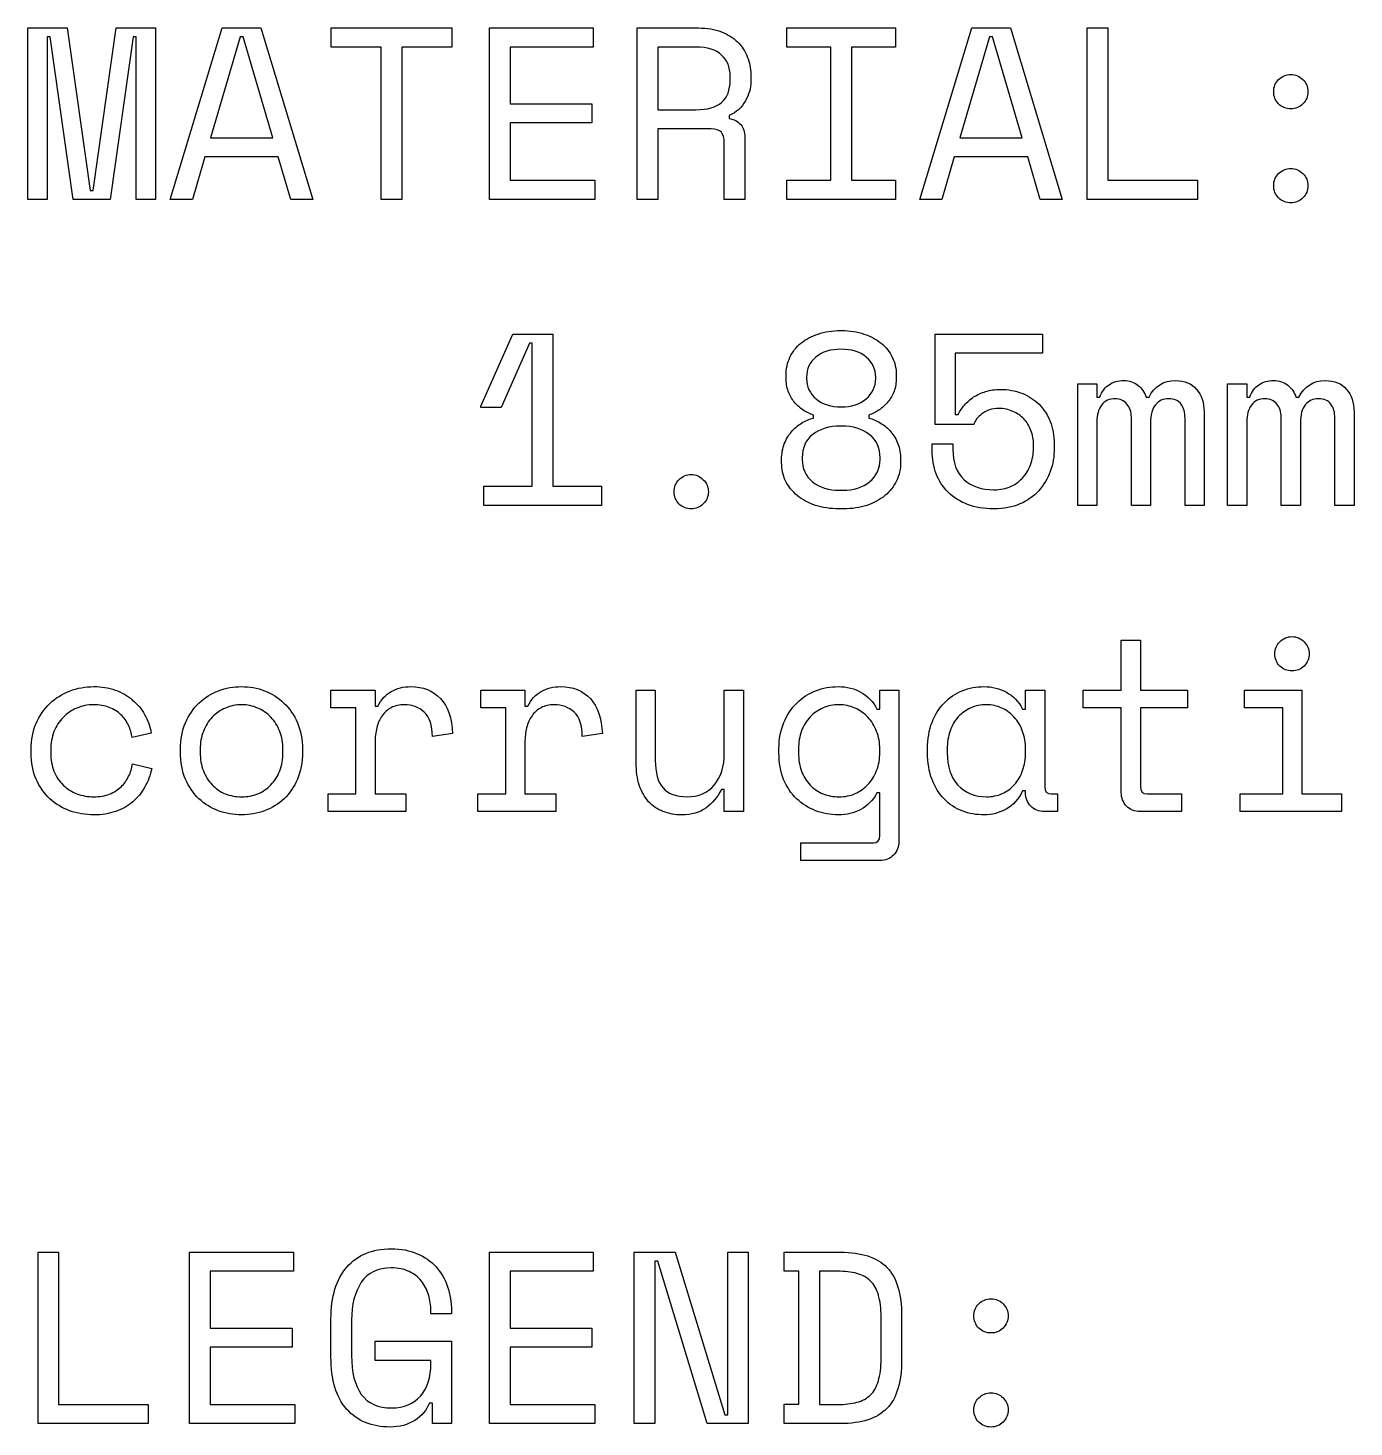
# Model space of a CAD drawing. Extents: x 0 to 841, y 0 to 662.
# Drawn here: x 183.65 to 206.57, y 632.33 to 656.52 of the extents above; entities that cross this region are included whole.
import ezdxf

# ---------------------------------------------------------------- set-up
doc = ezdxf.new("R2010")
doc.units = 0
doc.layers.get('0').update_dxf_attribs({"linetype": 'CONTINUOUS'})

msp = doc.modelspace()

# ---------------------------------------------------------------- linework, layer by layer
at = {"color": 7}
for points in [[(183.647356, 656.519263), (184.32469, 656.519263), (184.722623, 653.70833), (184.773423, 653.70833), (185.171356, 656.519263), (185.848689, 656.519263), (185.848689, 653.55593), (185.518489, 653.55593), (185.518489, 656.366863), (185.467689, 656.366863), (185.069756, 653.55593), (184.426289, 653.55593), (184.028356, 656.366863), (183.977556, 656.366863), (183.977556, 653.55593), (183.647356, 653.55593)], [(187.973819, 654.29253), (186.70382, 654.29253), (186.48792, 653.55593), (186.10692, 653.55593), (187.004386, 656.519263), (187.673253, 656.519263), (188.570719, 653.55593), (188.189719, 653.55593)], [(188.888216, 656.519263), (190.971016, 656.519263), (190.971016, 656.189063), (190.107416, 656.189063), (190.107416, 653.55593), (189.751816, 653.55593), (189.751816, 656.189063), (188.888216, 656.189063)], [(191.622946, 656.519263), (193.417879, 656.519263), (193.417879, 656.189063), (191.978546, 656.189063), (191.978546, 655.20693), (193.392479, 655.20693), (193.392479, 654.87673), (191.978546, 654.87673), (191.978546, 653.88613), (193.443279, 653.88613), (193.443279, 653.55593), (191.622946, 653.55593)], [(196.762209, 656.519263), (198.641808, 656.519263), (198.641808, 656.189063), (197.879809, 656.189063), (197.879809, 653.88613), (198.641808, 653.88613), (198.641808, 653.55593), (196.762209, 653.55593), (196.762209, 653.88613), (197.524209, 653.88613), (197.524209, 656.189063), (196.762209, 656.189063)], [(200.927805, 654.29253), (199.657806, 654.29253), (199.441906, 653.55593), (199.060906, 653.55593), (199.958372, 656.519263), (200.627239, 656.519263), (201.524705, 653.55593), (201.143705, 653.55593)], [(201.956502, 656.519263), (202.312102, 656.519263), (202.312102, 653.88613), (203.861502, 653.88613), (203.861502, 653.55593), (201.956502, 653.55593)], [(187.313419, 656.366863), (186.801186, 654.62273), (187.876453, 654.62273), (187.364219, 656.366863)], [(200.267405, 656.366863), (199.755172, 654.62273), (200.830439, 654.62273), (200.318205, 656.366863)], [(205.178068, 655.418596)], [(205.178068, 653.792997)], [(192.363779, 648.594465), (192.363779, 651.070964), (192.312979, 651.070964), (191.826149, 649.957598), (191.47478, 649.957598), (191.47478, 649.982998), (192.029346, 651.227598), (192.719379, 651.227598), (192.719379, 648.594465), (193.557579, 648.594465), (193.557579, 648.264265), (191.52558, 648.264265), (191.52558, 648.594465)], [(197.702009, 649.966065)], [(194.814879, 648.501332)], [(205.199235, 645.698866)], [(204.598102, 643.2774), (205.334701, 643.2774), (205.334701, 644.767533), (204.674302, 644.767533), (204.674302, 645.072333), (205.664901, 645.072333), (205.664901, 643.2774), (206.350701, 643.2774), (206.350701, 642.9726), (204.598102, 642.9726)], [(187.338819, 643.2266)], [(197.668142, 643.2266)], [(200.212372, 643.2266)], [(183.820923, 635.352602), (184.176523, 635.352602), (184.176523, 632.719469), (185.725922, 632.719469), (185.725922, 632.389269), (183.820923, 632.389269)], [(186.441353, 635.352602), (188.236286, 635.352602), (188.236286, 635.022402), (186.796953, 635.022402), (186.796953, 634.040269), (188.210886, 634.040269), (188.210886, 633.710069), (186.796953, 633.710069), (186.796953, 632.719469), (188.261686, 632.719469), (188.261686, 632.389269), (186.441353, 632.389269)], [(191.622946, 635.352602), (193.417879, 635.352602), (193.417879, 635.022402), (191.978546, 635.022402), (191.978546, 634.040269), (193.392479, 634.040269), (193.392479, 633.710069), (191.978546, 633.710069), (191.978546, 632.719469), (193.443279, 632.719469), (193.443279, 632.389269), (191.622946, 632.389269)], [(195.691179, 632.541669), (195.741979, 632.541669), (195.741979, 635.352602), (196.097578, 635.352602), (196.097578, 632.389269), (195.386379, 632.389269), (194.531246, 635.200202), (194.480446, 635.200202), (194.480446, 632.389269), (194.124846, 632.389269), (194.124846, 635.352602), (194.836045, 635.352602)], [(199.996472, 634.251935)], [(199.996472, 632.626336)]]:
    msp.add_lwpolyline(points, close=True, dxfattribs=at)
for points in [[(195.454112, 654.77513), (194.531246, 654.77513), (194.531246, 653.55593), (194.175646, 653.55593), (194.175646, 656.519263), (195.233979, 656.519263)], [(195.191645, 656.189063), (194.531246, 656.189063), (194.531246, 655.10533)], [(195.784312, 655.61333), (195.784312, 655.68953)], [(196.139912, 655.71493), (196.139912, 655.58793)], [(194.531246, 655.10533), (195.191645, 655.10533)], [(195.767379, 655.00373), (195.767379, 654.95293)], [(196.038312, 654.62273), (196.038312, 653.55593)], [(196.038312, 653.55593), (195.682712, 653.55593), (195.682712, 654.54653)], [(197.689309, 651.286864), (197.714709, 651.286864)], [(199.327606, 649.661265), (199.327606, 651.227598), (201.181805, 651.227598), (201.181805, 650.897398), (199.674739, 650.897398), (199.674739, 649.839065), (199.725539, 649.839065)], [(196.749509, 650.465598), (196.749509, 650.516398)], [(197.105109, 650.482531), (197.105109, 650.457131)], [(198.298909, 650.457131), (198.298909, 650.482531)], [(198.654508, 650.516398), (198.654508, 650.465598)], [(202.121602, 649.712065), (202.121602, 648.264265), (201.791402, 648.264265), (201.791402, 650.363998), (202.121602, 650.363998), (202.121602, 650.135398), (202.172402, 650.135398)], [(204.712402, 649.712065), (204.712402, 648.264265), (204.382202, 648.264265), (204.382202, 650.363998), (204.712402, 650.363998), (204.712402, 650.135398), (204.763202, 650.135398)], [(202.972502, 650.135398), (203.023302, 650.135398)], [(205.563301, 650.135398), (205.614101, 650.135398)], [(197.223642, 649.775565), (197.223642, 649.826365)], [(198.180375, 649.826365), (198.180375, 649.775565)], [(203.048702, 649.686665), (203.048702, 648.264265), (202.718502, 648.264265), (202.718502, 649.788265)], [(203.975802, 648.264265), (203.645602, 648.264265), (203.645602, 649.771331)], [(203.975802, 649.881398), (203.975802, 648.264265)], [(205.639501, 649.686665), (205.639501, 648.264265), (205.309301, 648.264265), (205.309301, 649.788265)], [(206.566601, 648.264265), (206.236401, 648.264265), (206.236401, 649.771331)], [(206.566601, 649.881398), (206.566601, 648.264265)], [(197.714709, 649.635865), (197.689309, 649.635865)], [(199.996472, 649.661265), (199.327606, 649.661265)], [(199.276806, 649.212531), (199.276806, 649.331065), (199.632406, 649.331065), (199.632406, 649.237931)], [(201.029405, 649.288731), (201.029405, 649.314131)], [(201.385005, 649.331065), (201.385005, 649.254865)], [(196.673309, 649.009331), (196.673309, 649.060131)], [(197.028909, 649.085531), (197.028909, 649.060131)], [(198.375109, 649.060131), (198.375109, 649.085531)], [(198.730708, 649.060131), (198.730708, 649.009331)], [(197.676609, 648.526732), (197.727409, 648.526732)], [(197.740109, 648.204998), (197.663909, 648.204998)], [(201.884536, 645.072333), (202.544935, 645.072333), (202.544935, 645.935932), (202.875135, 645.935932), (202.875135, 645.072333), (203.687935, 645.072333), (203.687935, 644.767533), (202.875135, 644.767533), (202.875135, 643.4044)], [(189.645983, 644.166399), (189.645983, 643.2774), (190.179383, 643.2774), (190.179383, 642.9726), (188.833183, 642.9726), (188.833183, 643.2774), (189.315783, 643.2774), (189.315783, 644.767533), (188.883983, 644.767533), (188.883983, 645.072333)], [(188.883983, 645.072333), (189.645983, 645.072333), (189.645983, 644.792933), (189.696783, 644.792933)], [(192.236782, 644.166399), (192.236782, 643.2774), (192.770179, 643.2774), (192.770179, 642.9726), (191.423982, 642.9726), (191.423982, 643.2774), (191.90658, 643.2774), (191.90658, 644.767533), (191.47478, 644.767533), (191.47478, 645.072333)], [(191.47478, 645.072333), (192.236782, 645.072333), (192.236782, 644.792933), (192.287579, 644.792933)], [(194.158712, 643.819266), (194.158712, 645.072333), (194.488912, 645.072333), (194.488912, 643.8616)], [(195.682712, 645.072333), (196.012912, 645.072333), (196.012912, 642.9726), (195.682712, 642.9726), (195.682712, 643.3536), (195.631912, 643.3536)], [(195.682712, 643.980133), (195.682712, 645.072333)], [(198.320075, 644.742133), (198.370875, 644.742133), (198.370875, 645.072333), (198.701075, 645.072333), (198.701075, 642.456133)], [(200.838905, 644.742133), (200.889705, 644.742133), (200.889705, 645.072333), (201.219905, 645.072333), (201.219905, 643.4044)], [(202.544935, 643.3028), (202.544935, 644.767533), (201.884536, 644.767533), (201.884536, 645.072333)], [(185.776722, 644.327266), (185.446523, 644.251066)], [(190.983716, 644.318799), (190.636583, 644.267999)], [(193.574512, 644.318799), (193.227379, 644.267999)], [(183.70239, 643.988599), (183.70239, 644.039399)], [(184.041056, 644.039399), (184.041056, 643.988599)], [(186.28472, 643.997066), (186.28472, 644.047866)], [(186.623386, 644.047866), (186.623386, 643.997066)], [(188.054253, 643.997066), (188.054253, 644.047866)], [(188.392919, 644.047866), (188.392919, 643.997066)], [(196.626742, 643.988599), (196.626742, 644.056333)], [(196.965409, 644.056333), (196.965409, 643.988599)], [(198.370875, 643.997066), (198.370875, 644.047866)], [(199.196372, 643.988599), (199.196372, 644.056333)], [(199.535039, 644.056333), (199.535039, 643.988599)], [(200.889705, 643.997066), (200.889705, 644.047866)], [(185.454989, 643.793866), (185.785189, 643.717666)], [(198.370875, 643.294333), (198.320075, 643.294333)], [(198.370875, 642.557733), (198.370875, 643.294333)], [(200.889705, 643.3282), (200.838905, 643.3282)], [(200.889705, 643.3028), (200.889705, 643.3282)], [(201.334205, 643.2774), (201.440038, 643.2774), (201.440038, 642.9726), (201.215672, 642.9726)], [(202.989435, 643.2774), (203.586335, 643.2774), (203.586335, 642.9726), (202.870902, 642.9726)], [(198.375109, 642.125933), (197.007742, 642.125933), (197.007742, 642.430733), (198.256575, 642.430733)], [(196.715642, 635.352602), (197.689309, 635.352602)], [(197.689309, 632.389269), (196.715642, 632.389269), (196.715642, 632.723703), (196.969642, 632.723703), (196.969642, 635.022402), (196.715642, 635.022402), (196.715642, 635.352602)], [(197.638509, 635.022402), (197.325242, 635.022402), (197.325242, 632.719469), (197.638509, 632.719469)], [(190.966782, 634.336602), (190.966782, 634.285802), (190.611183, 634.285802), (190.611183, 634.336602)], [(198.747642, 634.251935), (198.747642, 633.489936)], [(188.883983, 633.540736), (188.883983, 634.201135)], [(189.239583, 634.175735), (189.239583, 633.566136)], [(198.392042, 633.515336), (198.392042, 634.226535)], [(189.645983, 633.811669), (190.966782, 633.811669), (190.966782, 632.389269), (190.636583, 632.389269), (190.636583, 632.744869), (190.585783, 632.744869)], [(190.611183, 633.430669), (190.611183, 633.481469), (189.645983, 633.481469), (189.645983, 633.811669)]]:
    msp.add_lwpolyline(points, dxfattribs=at)
for points in [[(195.233979, 656.519263), (195.386379, 656.519263), (195.519023, 656.496685), (195.631912, 656.451529)], [(195.631912, 656.451529), (195.744801, 656.409196), (195.837934, 656.351341), (195.911312, 656.277963)], [(195.911312, 656.277963), (195.987512, 656.204585), (196.043956, 656.118507), (196.080645, 656.01973)], [(195.636145, 656.049363), (195.54019, 656.142496), (195.392023, 656.189063), (195.191645, 656.189063)], [(195.784312, 655.68953), (195.784312, 655.839107), (195.734923, 655.959052), (195.636145, 656.049363)], [(196.080645, 656.01973), (196.120156, 655.923774), (196.139912, 655.822174), (196.139912, 655.71493)], [(195.636145, 655.23233), (195.734923, 655.319819), (195.784312, 655.446819), (195.784312, 655.61333)], [(196.139912, 655.58793), (196.139912, 655.477863), (196.108867, 655.367796), (196.046778, 655.25773)], [(205.178068, 655.418596), (205.178068, 655.500441), (205.20629, 655.569585), (205.262735, 655.62603)], [(205.262735, 655.62603), (205.322001, 655.685296), (205.392557, 655.71493), (205.474401, 655.71493)], [(205.474401, 655.71493), (205.556246, 655.71493), (205.62539, 655.685296), (205.681835, 655.62603)], [(205.681835, 655.62603), (205.741101, 655.569585), (205.770735, 655.500441), (205.770735, 655.418596)], [(205.262735, 655.20693), (205.20629, 655.266196), (205.178068, 655.336752), (205.178068, 655.418596)], [(205.770735, 655.418596), (205.770735, 655.336752), (205.741101, 655.266196), (205.681835, 655.20693)], [(195.191645, 655.10533), (195.392023, 655.10533), (195.54019, 655.147663), (195.636145, 655.23233)], [(196.046778, 655.25773), (195.987512, 655.147663), (195.894378, 655.062997), (195.767379, 655.00373)], [(205.474401, 655.122263), (205.392557, 655.122263), (205.322001, 655.150485), (205.262735, 655.20693)], [(205.681835, 655.20693), (205.62539, 655.150485), (205.556246, 655.122263), (205.474401, 655.122263)], [(195.767379, 654.95293), (195.852045, 654.938819), (195.918367, 654.904952), (195.966345, 654.85133)], [(195.966345, 654.85133), (196.014323, 654.797708), (196.038312, 654.721508), (196.038312, 654.62273)], [(195.631912, 654.715863), (195.598045, 654.755374), (195.538779, 654.77513), (195.454112, 654.77513)], [(195.682712, 654.54653), (195.682712, 654.619908), (195.665779, 654.676352), (195.631912, 654.715863)], [(205.262735, 654.00043), (205.322001, 654.059697), (205.392557, 654.08933), (205.474401, 654.08933)], [(205.474401, 654.08933), (205.556246, 654.08933), (205.62539, 654.059697), (205.681835, 654.00043)], [(205.178068, 653.792997), (205.178068, 653.874841), (205.20629, 653.943986), (205.262735, 654.00043)], [(205.681835, 654.00043), (205.741101, 653.943986), (205.770735, 653.874841), (205.770735, 653.792997)], [(205.262735, 653.58133), (205.20629, 653.640597), (205.178068, 653.711152), (205.178068, 653.792997)], [(205.770735, 653.792997), (205.770735, 653.711152), (205.741101, 653.640597), (205.681835, 653.58133)], [(205.474401, 653.496664), (205.392557, 653.496664), (205.322001, 653.524886), (205.262735, 653.58133)], [(205.681835, 653.58133), (205.62539, 653.524886), (205.556246, 653.496664), (205.474401, 653.496664)], [(197.007742, 651.070964), (197.092409, 651.138698), (197.191187, 651.190909), (197.304075, 651.227598)], [(197.304075, 651.227598), (197.419787, 651.267109), (197.548198, 651.286864), (197.689309, 651.286864)], [(197.714709, 651.286864), (197.852998, 651.286864), (197.979997, 651.267109), (198.095709, 651.227598)], [(198.095709, 651.227598), (198.21142, 651.190909), (198.310197, 651.138698), (198.392042, 651.070964)], [(196.817242, 650.825431), (196.862398, 650.921387), (196.925898, 651.003231), (197.007742, 651.070964)], [(197.702009, 650.965131), (197.521387, 650.965131), (197.376042, 650.919975), (197.265975, 650.829664)], [(198.133809, 650.829664), (198.026564, 650.919975), (197.882631, 650.965131), (197.702009, 650.965131)], [(198.392042, 651.070964), (198.476708, 651.003231), (198.54162, 650.921387), (198.586775, 650.825431)], [(196.749509, 650.516398), (196.749509, 650.629287), (196.772087, 650.732298), (196.817242, 650.825431)], [(197.265975, 650.829664), (197.158731, 650.742175), (197.105109, 650.626464), (197.105109, 650.482531)], [(198.298909, 650.482531), (198.298909, 650.626464), (198.243875, 650.742175), (198.133809, 650.829664)], [(198.586775, 650.825431), (198.631931, 650.732298), (198.654508, 650.629287), (198.654508, 650.516398)], [(196.787609, 650.236998), (196.762209, 650.307553), (196.749509, 650.383753), (196.749509, 650.465598)], [(197.105109, 650.457131), (197.105109, 650.31602), (197.160142, 650.198898), (197.270209, 650.105765)], [(198.133809, 650.105765), (198.243875, 650.198898), (198.298909, 650.31602), (198.298909, 650.457131)], [(198.654508, 650.465598), (198.654508, 650.383753), (198.641808, 650.307553), (198.616408, 650.236998)], [(196.889209, 650.054965), (196.846876, 650.108587), (196.813009, 650.169265), (196.787609, 650.236998)], [(198.616408, 650.236998), (198.591008, 650.169265), (198.555731, 650.108587), (198.510575, 650.054965)], [(199.992239, 650.139631), (200.054328, 650.179142), (200.123472, 650.210187), (200.199672, 650.232764)], [(200.199672, 650.232764), (200.275872, 650.258164), (200.360539, 650.270864), (200.453672, 650.270864)], [(200.453672, 650.270864), (200.589139, 650.270864), (200.713316, 650.248287), (200.826205, 650.203131)], [(202.172402, 650.135398), (202.209091, 650.234176), (202.262713, 650.306142), (202.333269, 650.351298)], [(202.333269, 650.351298), (202.403824, 650.399276), (202.48708, 650.423264), (202.583035, 650.423264)], [(202.583035, 650.423264), (202.684635, 650.423264), (202.767891, 650.396453), (202.832802, 650.342831)], [(202.832802, 650.342831), (202.900535, 650.289209), (202.947102, 650.220064), (202.972502, 650.135398)], [(203.023302, 650.135398), (203.119257, 650.327309), (203.271657, 650.423264), (203.480502, 650.423264)], [(203.480502, 650.423264), (203.638546, 650.423264), (203.759902, 650.372464), (203.844568, 650.270864)], [(203.844568, 650.270864), (203.932057, 650.172087), (203.975802, 650.042265), (203.975802, 649.881398)], [(204.763202, 650.135398), (204.79989, 650.234176), (204.853513, 650.306142), (204.924068, 650.351298)], [(204.924068, 650.351298), (204.994624, 650.399276), (205.077879, 650.423264), (205.173835, 650.423264)], [(205.173835, 650.423264), (205.275435, 650.423264), (205.35869, 650.396453), (205.423601, 650.342831)], [(205.423601, 650.342831), (205.491335, 650.289209), (205.537901, 650.220064), (205.563301, 650.135398)], [(205.614101, 650.135398), (205.710057, 650.327309), (205.862457, 650.423264), (206.071301, 650.423264)], [(206.071301, 650.423264), (206.229346, 650.423264), (206.350701, 650.372464), (206.435368, 650.270864)], [(206.435368, 650.270864), (206.522857, 650.172087), (206.566601, 650.042265), (206.566601, 649.881398)], [(197.041609, 649.915265), (196.985164, 649.954776), (196.934364, 650.001342), (196.889209, 650.054965)], [(197.270209, 650.105765), (197.380275, 650.012631), (197.524209, 649.966065), (197.702009, 649.966065)], [(197.702009, 649.966065), (197.879809, 649.966065), (198.023742, 650.012631), (198.133809, 650.105765)], [(198.510575, 650.054965), (198.468242, 650.001342), (198.417442, 649.954776), (198.358175, 649.915265)], [(199.725539, 649.839065), (199.753761, 649.895509), (199.79045, 649.949131), (199.835605, 649.999931)], [(199.835605, 649.999931), (199.880761, 650.053553), (199.932972, 650.10012), (199.992239, 650.139631)], [(200.826205, 650.203131), (200.941916, 650.157976), (201.040694, 650.094476), (201.122538, 650.012631)], [(201.122538, 650.012631), (201.204383, 649.930787), (201.267883, 649.832009), (201.313038, 649.716298)], [(202.202036, 649.999931), (202.148413, 649.926553), (202.121602, 649.830598), (202.121602, 649.712065)], [(202.439102, 650.109998), (202.337502, 650.109998), (202.25848, 650.073309), (202.202036, 649.999931)], [(202.642302, 650.016865), (202.591502, 650.078953), (202.523769, 650.109998), (202.439102, 650.109998)], [(202.718502, 649.788265), (202.718502, 649.881398), (202.693102, 649.957598), (202.642302, 650.016865)], [(203.133369, 650.004165), (203.076924, 649.936431), (203.048702, 649.830598), (203.048702, 649.686665)], [(203.361969, 650.109998), (203.268835, 650.109998), (203.192635, 650.07472), (203.133369, 650.004165)], [(203.577868, 650.012631), (203.532713, 650.077542), (203.460746, 650.109998), (203.361969, 650.109998)], [(203.645602, 649.771331), (203.645602, 649.870109), (203.623024, 649.950542), (203.577868, 650.012631)], [(204.792835, 649.999931), (204.739213, 649.926553), (204.712402, 649.830598), (204.712402, 649.712065)], [(205.029901, 650.109998), (204.928301, 650.109998), (204.849279, 650.073309), (204.792835, 649.999931)], [(205.233101, 650.016865), (205.182301, 650.078953), (205.114568, 650.109998), (205.029901, 650.109998)], [(205.309301, 649.788265), (205.309301, 649.881398), (205.283901, 649.957598), (205.233101, 650.016865)], [(205.724168, 650.004165), (205.667723, 649.936431), (205.639501, 649.830598), (205.639501, 649.686665)], [(205.952768, 650.109998), (205.859635, 650.109998), (205.783435, 650.07472), (205.724168, 650.004165)], [(206.168668, 650.012631), (206.123512, 650.077542), (206.051546, 650.109998), (205.952768, 650.109998)], [(206.236401, 649.771331), (206.236401, 649.870109), (206.213823, 649.950542), (206.168668, 650.012631)], [(197.016209, 649.686665), (197.083942, 649.726176), (197.153087, 649.755809), (197.223642, 649.775565)], [(197.223642, 649.826365), (197.158731, 649.84612), (197.098053, 649.875753), (197.041609, 649.915265)], [(198.358175, 649.915265), (198.301731, 649.875753), (198.242464, 649.84612), (198.180375, 649.826365)], [(198.180375, 649.775565), (198.250931, 649.755809), (198.318664, 649.726176), (198.383575, 649.686665)], [(200.043039, 649.758631), (200.020461, 649.724765), (200.004939, 649.692309), (199.996472, 649.661265)], [(200.136172, 649.847531), (200.099483, 649.822131), (200.068439, 649.792498), (200.043039, 649.758631)], [(200.263172, 649.915265), (200.215194, 649.898331), (200.172861, 649.875753), (200.136172, 649.847531)], [(200.428272, 649.940665), (200.369005, 649.940665), (200.313972, 649.932198), (200.263172, 649.915265)], [(200.669572, 649.889865), (200.596194, 649.923731), (200.515761, 649.940665), (200.428272, 649.940665)], [(200.860072, 649.758631), (200.809272, 649.815076), (200.745772, 649.85882), (200.669572, 649.889865)], [(200.982838, 649.559665), (200.954616, 649.635865), (200.913694, 649.702187), (200.860072, 649.758631)], [(196.719876, 649.331065), (196.75092, 649.410087), (196.791842, 649.479231), (196.842642, 649.538498)], [(196.842642, 649.538498), (196.893442, 649.597765), (196.951298, 649.647154), (197.016209, 649.686665)], [(197.210942, 649.491931), (197.089587, 649.395976), (197.028909, 649.260509), (197.028909, 649.085531)], [(197.689309, 649.635865), (197.494575, 649.635865), (197.33512, 649.587887), (197.210942, 649.491931)], [(198.188842, 649.491931), (198.067486, 649.587887), (197.909442, 649.635865), (197.714709, 649.635865)], [(198.375109, 649.085531), (198.375109, 649.260509), (198.31302, 649.395976), (198.188842, 649.491931)], [(198.383575, 649.686665), (198.451308, 649.647154), (198.510575, 649.597765), (198.561375, 649.538498)], [(198.561375, 649.538498), (198.612175, 649.479231), (198.653097, 649.410087), (198.684142, 649.331065)], [(201.029405, 649.314131), (201.029405, 649.40162), (201.013883, 649.483465), (200.982838, 649.559665)], [(201.313038, 649.716298), (201.361016, 649.600587), (201.385005, 649.472176), (201.385005, 649.331065)], [(196.673309, 649.060131), (196.673309, 649.161731), (196.688831, 649.252043), (196.719876, 649.331065)], [(198.684142, 649.331065), (198.715186, 649.252043), (198.730708, 649.161731), (198.730708, 649.060131)], [(200.987072, 649.000865), (201.015294, 649.093998), (201.029405, 649.189954), (201.029405, 649.288731)], [(201.385005, 649.254865), (201.385005, 649.113754), (201.362427, 648.979698), (201.317272, 648.852698)], [(196.741042, 648.687598), (196.695887, 648.786376), (196.673309, 648.89362), (196.673309, 649.009331)], [(197.028909, 649.060131), (197.028909, 648.902087), (197.088176, 648.773676), (197.206709, 648.674898)], [(198.193075, 648.674898), (198.314431, 648.773676), (198.375109, 648.902087), (198.375109, 649.060131)], [(198.730708, 649.009331), (198.730708, 648.89362), (198.70672, 648.786376), (198.658742, 648.687598)], [(199.344539, 648.810365), (199.299383, 648.934543), (199.276806, 649.068598), (199.276806, 649.212531)], [(199.632406, 649.237931), (199.632406, 649.003687), (199.697317, 648.827298), (199.827139, 648.708765)], [(200.855839, 648.759565), (200.915105, 648.83012), (200.95885, 648.910554), (200.987072, 649.000865)], [(194.899545, 648.708765), (194.958812, 648.768032), (195.029368, 648.797665), (195.111212, 648.797665)], [(195.111212, 648.797665), (195.193056, 648.797665), (195.262201, 648.768032), (195.318645, 648.708765)], [(199.551972, 648.492865), (199.461661, 648.583176), (199.392517, 648.689009), (199.344539, 648.810365)], [(200.639939, 648.594465), (200.727427, 648.636798), (200.799394, 648.691832), (200.855839, 648.759565)], [(201.317272, 648.852698), (201.272116, 648.72852), (201.205794, 648.617043), (201.118305, 648.518265)], [(194.814879, 648.501332), (194.814879, 648.583176), (194.843101, 648.65232), (194.899545, 648.708765)], [(195.318645, 648.708765), (195.377912, 648.65232), (195.407545, 648.583176), (195.407545, 648.501332)], [(196.944242, 648.433598), (196.856753, 648.506976), (196.78902, 648.591643), (196.741042, 648.687598)], [(197.206709, 648.674898), (197.328064, 648.57612), (197.484698, 648.526732), (197.676609, 648.526732)], [(197.727409, 648.526732), (197.91932, 648.526732), (198.074542, 648.57612), (198.193075, 648.674898)], [(198.658742, 648.687598), (198.613586, 648.591643), (198.547264, 648.506976), (198.459775, 648.433598)], [(199.827139, 648.708765), (199.959783, 648.593054), (200.131939, 648.535198), (200.343605, 648.535198)], [(200.343605, 648.535198), (200.456494, 648.535198), (200.555272, 648.554954), (200.639939, 648.594465)], [(201.118305, 648.518265), (201.030816, 648.422309), (200.922161, 648.346109), (200.792339, 648.289665)], [(194.899545, 648.289665), (194.843101, 648.348932), (194.814879, 648.419487), (194.814879, 648.501332)], [(195.111212, 648.204998), (195.029368, 648.204998), (194.958812, 648.233221), (194.899545, 648.289665)], [(195.318645, 648.289665), (195.262201, 648.233221), (195.193056, 648.204998), (195.111212, 648.204998)], [(195.407545, 648.501332), (195.407545, 648.419487), (195.377912, 648.348932), (195.318645, 648.289665)], [(197.257509, 648.264265), (197.136153, 648.306598), (197.031731, 648.363043), (196.944242, 648.433598)], [(198.459775, 648.433598), (198.372286, 648.363043), (198.267864, 648.306598), (198.146509, 648.264265)], [(199.886405, 648.281198), (199.753761, 648.331998), (199.642283, 648.402554), (199.551972, 648.492865)], [(200.343605, 648.204998), (200.17145, 648.204998), (200.01905, 648.230398), (199.886405, 648.281198)], [(200.792339, 648.289665), (200.662516, 648.233221), (200.512939, 648.204998), (200.343605, 648.204998)], [(197.663909, 648.204998), (197.514331, 648.204998), (197.378864, 648.224754), (197.257509, 648.264265)], [(198.146509, 648.264265), (198.025153, 648.224754), (197.889686, 648.204998), (197.740109, 648.204998)], [(205.199235, 645.698866), (205.199235, 645.78071), (205.227457, 645.849855), (205.283901, 645.906299)], [(205.283901, 645.906299), (205.343168, 645.965566), (205.413724, 645.995199), (205.495568, 645.995199)], [(205.495568, 645.995199), (205.577412, 645.995199), (205.646557, 645.965566), (205.703001, 645.906299)], [(205.703001, 645.906299), (205.762268, 645.849855), (205.791901, 645.78071), (205.791901, 645.698866)], [(205.283901, 645.487199), (205.227457, 645.546466), (205.199235, 645.617021), (205.199235, 645.698866)], [(205.791901, 645.698866), (205.791901, 645.617021), (205.762268, 645.546466), (205.703001, 645.487199)], [(205.495568, 645.402532), (205.413724, 645.402532), (205.343168, 645.430755), (205.283901, 645.487199)], [(205.703001, 645.487199), (205.646557, 645.430755), (205.577412, 645.402532), (205.495568, 645.402532)], [(184.367023, 645.055399), (184.499667, 645.106199), (184.639367, 645.131599), (184.786123, 645.131599)], [(184.786123, 645.131599), (184.918767, 645.131599), (185.041534, 645.111844), (185.154423, 645.072333)], [(186.940886, 645.059633), (187.067886, 645.10761), (187.200531, 645.131599), (187.338819, 645.131599)], [(187.338819, 645.131599), (187.477108, 645.131599), (187.609753, 645.10761), (187.736753, 645.059633)], [(189.925383, 645.046933), (190.02416, 645.103377), (190.137049, 645.131599), (190.264049, 645.131599)], [(190.264049, 645.131599), (190.475716, 645.131599), (190.64646, 645.062455), (190.776282, 644.924166)], [(192.516179, 645.046933), (192.614959, 645.103377), (192.727848, 645.131599), (192.854846, 645.131599)], [(192.854846, 645.131599), (193.066513, 645.131599), (193.237257, 645.062455), (193.367079, 644.924166)], [(197.261742, 645.059633), (197.38592, 645.10761), (197.515742, 645.131599), (197.651209, 645.131599)], [(197.651209, 645.131599), (197.803609, 645.131599), (197.936253, 645.097733), (198.049142, 645.029999)], [(199.793272, 645.059633), (199.911805, 645.10761), (200.037394, 645.131599), (200.170039, 645.131599)], [(200.170039, 645.131599), (200.313972, 645.131599), (200.443794, 645.099144), (200.559505, 645.034233)], [(184.024123, 644.839499), (184.122901, 644.932633), (184.237201, 645.004599), (184.367023, 645.055399)], [(185.154423, 645.072333), (185.267311, 645.032821), (185.366089, 644.976377), (185.450756, 644.902999)], [(185.450756, 644.902999), (185.538245, 644.832444), (185.6088, 644.747777), (185.662422, 644.648999)], [(186.60222, 644.847966), (186.700997, 644.941099), (186.813886, 645.011655), (186.940886, 645.059633)], [(187.736753, 645.059633), (187.863753, 645.011655), (187.97523, 644.941099), (188.071186, 644.847966)], [(189.696783, 644.792933), (189.750405, 644.908644), (189.826605, 644.99331), (189.925383, 645.046933)], [(190.776282, 644.924166), (190.906105, 644.785877), (190.975249, 644.584088), (190.983716, 644.318799)], [(192.287579, 644.792933), (192.341203, 644.908644), (192.417403, 644.99331), (192.516179, 645.046933)], [(193.367079, 644.924166), (193.496901, 644.785877), (193.566046, 644.584088), (193.574512, 644.318799)], [(196.935776, 644.847966), (197.028909, 644.941099), (197.137564, 645.011655), (197.261742, 645.059633)], [(198.049142, 645.029999), (198.164853, 644.965088), (198.255164, 644.869133), (198.320075, 644.742133)], [(199.480006, 644.847966), (199.570317, 644.941099), (199.674739, 645.011655), (199.793272, 645.059633)], [(200.559505, 645.034233), (200.678039, 644.972144), (200.771172, 644.874777), (200.838905, 644.742133)], [(183.787056, 644.496599), (183.846323, 644.632066), (183.925345, 644.746366), (184.024123, 644.839499)], [(184.489789, 644.759066), (184.402301, 644.722377), (184.32469, 644.668755), (184.256956, 644.598199)], [(184.777656, 644.818333), (184.676056, 644.818333), (184.580101, 644.798577), (184.489789, 644.759066)], [(185.052823, 644.771766), (184.9738, 644.80281), (184.882078, 644.818333), (184.777656, 644.818333)], [(185.251789, 644.644766), (185.198167, 644.698388), (185.131845, 644.740722), (185.052823, 644.771766)], [(185.383023, 644.462733), (185.351978, 644.533288), (185.308234, 644.593966), (185.251789, 644.644766)], [(185.662422, 644.648999), (185.718867, 644.550222), (185.756967, 644.442977), (185.776722, 644.327266)], [(186.369386, 644.505066), (186.428653, 644.640533), (186.506264, 644.754833), (186.60222, 644.847966)], [(187.059419, 644.759066), (186.971931, 644.722377), (186.895731, 644.670166), (186.83082, 644.602433)], [(187.338819, 644.818333), (187.240042, 644.818333), (187.146908, 644.798577), (187.059419, 644.759066)], [(187.618219, 644.759066), (187.53073, 644.798577), (187.437597, 644.818333), (187.338819, 644.818333)], [(187.846819, 644.602433), (187.781908, 644.670166), (187.705708, 644.722377), (187.618219, 644.759066)], [(188.071186, 644.847966), (188.169964, 644.754833), (188.247575, 644.640533), (188.304019, 644.505066)], [(189.925383, 644.767533), (189.863294, 644.733666), (189.811083, 644.687099), (189.768749, 644.627833)], [(190.153983, 644.818333), (190.066494, 644.818333), (189.990294, 644.801399), (189.925383, 644.767533)], [(190.496883, 644.687099), (190.403749, 644.774588), (190.289449, 644.818333), (190.153983, 644.818333)], [(190.636583, 644.267999), (190.636583, 644.462733), (190.590016, 644.602433), (190.496883, 644.687099)], [(192.516179, 644.767533), (192.454091, 644.733666), (192.401879, 644.687099), (192.359546, 644.627833)], [(192.744779, 644.818333), (192.657292, 644.818333), (192.581092, 644.801399), (192.516179, 644.767533)], [(193.087679, 644.687099), (192.994548, 644.774588), (192.880248, 644.818333), (192.744779, 644.818333)], [(193.227379, 644.267999), (193.227379, 644.462733), (193.180813, 644.602433), (193.087679, 644.687099)], [(196.711409, 644.509299), (196.767853, 644.644766), (196.842642, 644.757655), (196.935776, 644.847966)], [(197.388742, 644.763299), (197.304075, 644.72661), (197.229287, 644.674399), (197.164375, 644.606666)], [(197.668142, 644.818333), (197.569364, 644.818333), (197.476231, 644.799988), (197.388742, 644.763299)], [(197.939075, 644.759066), (197.854409, 644.798577), (197.764098, 644.818333), (197.668142, 644.818333)], [(198.163442, 644.602433), (198.101353, 644.670166), (198.026564, 644.722377), (197.939075, 644.759066)], [(199.272572, 644.513533), (199.323372, 644.646177), (199.392517, 644.757655), (199.480006, 644.847966)], [(199.941439, 644.763299), (199.859594, 644.72661), (199.787628, 644.674399), (199.725539, 644.606666)], [(200.212372, 644.818333), (200.113594, 644.818333), (200.023283, 644.799988), (199.941439, 644.763299)], [(200.479072, 644.759066), (200.397228, 644.798577), (200.308328, 644.818333), (200.212372, 644.818333)], [(200.694972, 644.602433), (200.635705, 644.670166), (200.563739, 644.722377), (200.479072, 644.759066)], [(183.70239, 644.039399), (183.70239, 644.208733), (183.730612, 644.361133), (183.787056, 644.496599)], [(184.256956, 644.598199), (184.189223, 644.530466), (184.135601, 644.448622), (184.09609, 644.352666)], [(185.446523, 644.251066), (185.438056, 644.324444), (185.416889, 644.394999), (185.383023, 644.462733)], [(186.28472, 644.047866), (186.28472, 644.220022), (186.312942, 644.372422), (186.369386, 644.505066)], [(186.83082, 644.602433), (186.765908, 644.534699), (186.715108, 644.452855), (186.67842, 644.356899)], [(187.999219, 644.356899), (187.96253, 644.452855), (187.91173, 644.534699), (187.846819, 644.602433)], [(188.304019, 644.505066), (188.363286, 644.372422), (188.392919, 644.220022), (188.392919, 644.047866)], [(189.675616, 644.420399), (189.655861, 644.341377), (189.645983, 644.256711), (189.645983, 644.166399)], [(189.768749, 644.627833), (189.726416, 644.568566), (189.695372, 644.499422), (189.675616, 644.420399)], [(192.266413, 644.420399), (192.246659, 644.341377), (192.236782, 644.256711), (192.236782, 644.166399)], [(192.359546, 644.627833), (192.317213, 644.568566), (192.286168, 644.499422), (192.266413, 644.420399)], [(196.626742, 644.056333), (196.626742, 644.225666), (196.654965, 644.376655), (196.711409, 644.509299)], [(197.164375, 644.606666), (197.102287, 644.538933), (197.052898, 644.458499), (197.016209, 644.365366)], [(198.315842, 644.356899), (198.279153, 644.452855), (198.228353, 644.534699), (198.163442, 644.602433)], [(199.196372, 644.056333), (199.196372, 644.228488), (199.221772, 644.380888), (199.272572, 644.513533)], [(199.725539, 644.606666), (199.666272, 644.541755), (199.619706, 644.461322), (199.585839, 644.365366)], [(200.838905, 644.356899), (200.805039, 644.452855), (200.757061, 644.534699), (200.694972, 644.602433)], [(184.09609, 644.352666), (184.059401, 644.256711), (184.041056, 644.152288), (184.041056, 644.039399)], [(186.67842, 644.356899), (186.641731, 644.263766), (186.623386, 644.160755), (186.623386, 644.047866)], [(188.054253, 644.047866), (188.054253, 644.160755), (188.035908, 644.263766), (187.999219, 644.356899)], [(197.016209, 644.365366), (196.982342, 644.272233), (196.965409, 644.169222), (196.965409, 644.056333)], [(198.370875, 644.047866), (198.370875, 644.160755), (198.352531, 644.263766), (198.315842, 644.356899)], [(199.585839, 644.365366), (199.551972, 644.272233), (199.535039, 644.169222), (199.535039, 644.056333)], [(200.889705, 644.047866), (200.889705, 644.160755), (200.872772, 644.263766), (200.838905, 644.356899)], [(183.787056, 643.5314), (183.730612, 643.664044), (183.70239, 643.816444), (183.70239, 643.988599)], [(184.041056, 643.988599), (184.041056, 643.870066), (184.059401, 643.762822), (184.09609, 643.666866)], [(186.369386, 643.5314), (186.312942, 643.666866), (186.28472, 643.822088), (186.28472, 643.997066)], [(186.623386, 643.997066), (186.623386, 643.878533), (186.641731, 643.771288), (186.67842, 643.675333)], [(187.999219, 643.675333), (188.035908, 643.771288), (188.054253, 643.878533), (188.054253, 643.997066)], [(188.392919, 643.997066), (188.392919, 643.822088), (188.363286, 643.666866), (188.304019, 643.5314)], [(195.509145, 643.4298), (195.624856, 643.568088), (195.682712, 643.751533), (195.682712, 643.980133)], [(196.707176, 643.527166), (196.653553, 643.662633), (196.626742, 643.816444), (196.626742, 643.988599)], [(196.965409, 643.988599), (196.965409, 643.870066), (196.982342, 643.764233), (197.016209, 643.6711)], [(198.315842, 643.679566), (198.352531, 643.775522), (198.370875, 643.881355), (198.370875, 643.997066)], [(199.272572, 643.527166), (199.221772, 643.659811), (199.196372, 643.813622), (199.196372, 643.988599)], [(199.535039, 643.988599), (199.535039, 643.748711), (199.597128, 643.561033), (199.721305, 643.425566)], [(200.838905, 643.679566), (200.872772, 643.775522), (200.889705, 643.881355), (200.889705, 643.997066)], [(185.387256, 643.5822), (185.421123, 643.649933), (185.4437, 643.720488), (185.454989, 643.793866)], [(185.785189, 643.717666), (185.762611, 643.601955), (185.7231, 643.494711), (185.666656, 643.395933)], [(194.213746, 643.425566), (194.177057, 643.538455), (194.158712, 643.669688), (194.158712, 643.819266)], [(194.488912, 643.8616), (194.488912, 643.641466), (194.534068, 643.4806), (194.624379, 643.379)], [(198.163442, 643.438266), (198.228353, 643.506), (198.279153, 643.586433), (198.315842, 643.679566)], [(200.699205, 643.438266), (200.758472, 643.506), (200.805039, 643.586433), (200.838905, 643.679566)], [(184.024123, 643.192733), (183.925345, 643.285866), (183.846323, 643.398755), (183.787056, 643.5314)], [(184.09609, 643.666866), (184.135601, 643.573733), (184.189223, 643.494711), (184.256956, 643.4298)], [(185.256023, 643.400166), (185.312467, 643.453789), (185.356211, 643.514466), (185.387256, 643.5822)], [(186.60222, 643.192733), (186.506264, 643.285866), (186.428653, 643.398755), (186.369386, 643.5314)], [(186.67842, 643.675333), (186.715108, 643.5822), (186.765908, 643.501766), (186.83082, 643.434033)], [(187.846819, 643.434033), (187.91173, 643.501766), (187.96253, 643.5822), (187.999219, 643.675333)], [(188.304019, 643.5314), (188.247575, 643.398755), (188.171375, 643.285866), (188.075419, 643.192733)], [(196.931542, 643.192733), (196.838409, 643.283044), (196.76362, 643.394522), (196.707176, 643.527166)], [(197.016209, 643.6711), (197.052898, 643.577966), (197.102287, 643.497533), (197.164375, 643.4298)], [(197.943309, 643.281633), (198.027975, 643.318322), (198.101353, 643.370533), (198.163442, 643.438266)], [(199.480006, 643.1885), (199.392517, 643.281633), (199.323372, 643.394522), (199.272572, 643.527166)], [(200.483305, 643.281633), (200.567972, 643.318322), (200.639939, 643.370533), (200.699205, 643.438266)], [(184.367023, 642.9853), (184.237201, 643.033278), (184.122901, 643.102422), (184.024123, 643.192733)], [(184.256956, 643.4298), (184.32469, 643.364889), (184.403712, 643.314089), (184.494023, 643.2774)], [(184.494023, 643.2774), (184.584334, 643.243533), (184.681701, 643.2266), (184.786123, 643.2266)], [(184.786123, 643.2266), (184.890545, 643.2266), (184.980856, 643.242122), (185.057056, 643.273166)], [(185.057056, 643.273166), (185.136078, 643.307033), (185.2024, 643.349366), (185.256023, 643.400166)], [(185.666656, 643.395933), (185.613034, 643.297155), (185.543889, 643.211077), (185.459223, 643.1377)], [(186.936653, 642.9853), (186.809653, 643.033278), (186.698175, 643.102422), (186.60222, 643.192733)], [(186.83082, 643.434033), (186.895731, 643.3663), (186.970519, 643.314089), (187.055186, 643.2774)], [(187.055186, 643.2774), (187.142675, 643.243533), (187.237219, 643.2266), (187.338819, 643.2266)], [(187.338819, 643.2266), (187.440419, 643.2266), (187.533553, 643.243533), (187.618219, 643.2774)], [(187.618219, 643.2774), (187.705708, 643.314089), (187.781908, 643.3663), (187.846819, 643.434033)], [(188.075419, 643.192733), (187.979464, 643.102422), (187.866575, 643.033278), (187.736753, 642.9853)], [(194.374612, 643.141933), (194.306879, 643.218133), (194.253257, 643.312677), (194.213746, 643.425566)], [(194.624379, 643.379), (194.71469, 643.2774), (194.852979, 643.2266), (195.039245, 643.2266)], [(195.039245, 643.2266), (195.239623, 643.2266), (195.396256, 643.294333), (195.509145, 643.4298)], [(195.631912, 643.3536), (195.564179, 643.218133), (195.475279, 643.110889), (195.365212, 643.031866)], [(197.261742, 642.9853), (197.137564, 643.033278), (197.027498, 643.102422), (196.931542, 643.192733)], [(197.164375, 643.4298), (197.229287, 643.364889), (197.304075, 643.314089), (197.388742, 643.2774)], [(197.388742, 643.2774), (197.473409, 643.243533), (197.566542, 643.2266), (197.668142, 643.2266)], [(197.668142, 643.2266), (197.76692, 643.2266), (197.858642, 643.244944), (197.943309, 643.281633)], [(198.320075, 643.294333), (198.252342, 643.167333), (198.159209, 643.071378), (198.040675, 643.006466)], [(199.721305, 643.425566), (199.848305, 643.292922), (200.011994, 643.2266), (200.212372, 643.2266)], [(200.212372, 643.2266), (200.31115, 643.2266), (200.401461, 643.244944), (200.483305, 643.281633)], [(200.838905, 643.3282), (200.771172, 643.187089), (200.676627, 643.082666), (200.555272, 643.014933)], [(200.978605, 643.065733), (200.919339, 643.127822), (200.889705, 643.206844), (200.889705, 643.3028)], [(201.219905, 643.4044), (201.219905, 643.319733), (201.258005, 643.2774), (201.334205, 643.2774)], [(202.633835, 643.065733), (202.574569, 643.127822), (202.544935, 643.206844), (202.544935, 643.3028)], [(202.875135, 643.4044), (202.875135, 643.319733), (202.913235, 643.2774), (202.989435, 643.2774)], [(184.786123, 642.913333), (184.639367, 642.913333), (184.499667, 642.937322), (184.367023, 642.9853)], [(185.162889, 642.9726), (185.05, 642.933089), (184.924412, 642.913333), (184.786123, 642.913333)], [(185.459223, 643.1377), (185.374556, 643.067144), (185.275778, 643.012111), (185.162889, 642.9726)], [(187.338819, 642.913333), (187.197708, 642.913333), (187.063653, 642.937322), (186.936653, 642.9853)], [(187.736753, 642.9853), (187.609753, 642.937322), (187.477108, 642.913333), (187.338819, 642.913333)], [(194.624379, 642.9726), (194.528423, 643.009289), (194.445168, 643.065733), (194.374612, 643.141933)], [(194.946112, 642.913333), (194.830401, 642.913333), (194.723157, 642.933089), (194.624379, 642.9726)], [(195.365212, 643.031866), (195.255145, 642.952844), (195.115445, 642.913333), (194.946112, 642.913333)], [(197.659675, 642.913333), (197.518564, 642.913333), (197.38592, 642.937322), (197.261742, 642.9853)], [(198.040675, 643.006466), (197.924964, 642.944378), (197.797964, 642.913333), (197.659675, 642.913333)], [(199.793272, 642.981066), (199.674739, 643.029044), (199.570317, 643.098189), (199.480006, 643.1885)], [(200.178505, 642.913333), (200.040217, 642.913333), (199.911805, 642.935911), (199.793272, 642.981066)], [(200.555272, 643.014933), (200.436739, 642.9472), (200.31115, 642.913333), (200.178505, 642.913333)], [(201.215672, 642.9726), (201.119716, 642.9726), (201.040694, 643.003644), (200.978605, 643.065733)], [(202.870902, 642.9726), (202.774946, 642.9726), (202.695924, 643.003644), (202.633835, 643.065733)], [(198.256575, 642.430733), (198.332775, 642.430733), (198.370875, 642.473067), (198.370875, 642.557733)], [(198.701075, 642.456133), (198.701075, 642.360178), (198.670031, 642.281156), (198.607942, 642.219067)], [(198.607942, 642.219067), (198.548675, 642.156978), (198.471064, 642.125933), (198.375109, 642.125933)], [(189.15915, 635.094369), (189.342594, 635.306035), (189.598005, 635.411868), (189.925383, 635.411868)], [(189.925383, 635.411868), (190.094716, 635.411868), (190.244294, 635.383646), (190.374116, 635.327202)], [(190.374116, 635.327202), (190.503938, 635.27358), (190.612594, 635.19738), (190.700083, 635.098602)], [(197.689309, 635.352602), (198.056197, 635.352602), (198.324309, 635.265113), (198.493642, 635.090135)], [(188.883983, 634.201135), (188.883983, 634.584958), (188.975705, 634.882702), (189.15915, 635.094369)], [(189.925383, 635.081669), (189.696783, 635.081669), (189.524627, 634.998413), (189.408916, 634.831902)], [(190.234416, 635.018169), (190.149749, 635.060502), (190.046738, 635.081669), (189.925383, 635.081669)], [(190.446083, 634.853069), (190.39246, 634.923624), (190.321905, 634.978657), (190.234416, 635.018169)], [(190.700083, 635.098602), (190.787571, 635.002646), (190.853894, 634.888346), (190.899049, 634.755702)], [(197.972942, 634.984302), (197.879809, 635.009702), (197.768331, 635.022402), (197.638509, 635.022402)], [(198.210009, 634.853069), (198.14792, 634.915157), (198.068897, 634.958902), (197.972942, 634.984302)], [(198.493642, 635.090135), (198.662975, 634.915157), (198.747642, 634.635758), (198.747642, 634.251935)], [(189.408916, 634.831902), (189.296027, 634.665391), (189.239583, 634.446669), (189.239583, 634.175735)], [(190.568849, 634.616002), (190.543449, 634.706313), (190.502527, 634.785335), (190.446083, 634.853069)], [(190.899049, 634.755702), (190.944205, 634.62588), (190.966782, 634.48618), (190.966782, 634.336602)], [(198.345475, 634.611769), (198.317253, 634.713369), (198.272097, 634.793802), (198.210009, 634.853069)], [(190.611183, 634.336602), (190.611183, 634.432558), (190.597071, 634.525691), (190.568849, 634.616002)], [(198.392042, 634.226535), (198.392042, 634.381758), (198.37652, 634.510169), (198.345475, 634.611769)], [(200.081139, 634.459369), (200.140405, 634.518635), (200.210961, 634.548269), (200.292805, 634.548269)], [(200.292805, 634.548269), (200.37465, 634.548269), (200.443794, 634.518635), (200.500239, 634.459369)], [(199.996472, 634.251935), (199.996472, 634.33378), (200.024694, 634.402924), (200.081139, 634.459369)], [(200.081139, 634.040269), (200.024694, 634.099535), (199.996472, 634.170091), (199.996472, 634.251935)], [(200.500239, 634.459369), (200.559505, 634.402924), (200.589139, 634.33378), (200.589139, 634.251935)], [(200.589139, 634.251935), (200.589139, 634.170091), (200.559505, 634.099535), (200.500239, 634.040269)], [(200.292805, 633.955602), (200.210961, 633.955602), (200.140405, 633.983824), (200.081139, 634.040269)], [(200.500239, 634.040269), (200.443794, 633.983824), (200.37465, 633.955602), (200.292805, 633.955602)], [(189.154916, 632.639036), (188.974294, 632.845058), (188.883983, 633.145625), (188.883983, 633.540736)], [(189.239583, 633.566136), (189.239583, 633.275447), (189.296027, 633.05108), (189.408916, 632.893036)], [(190.429149, 632.863402), (190.550505, 632.998869), (190.611183, 633.187958), (190.611183, 633.430669)], [(198.345475, 633.130102), (198.37652, 633.231702), (198.392042, 633.360113), (198.392042, 633.515336)], [(198.747642, 633.489936), (198.747642, 633.106114), (198.662975, 632.826714), (198.493642, 632.651736)], [(198.210009, 632.884569), (198.272097, 632.946658), (198.317253, 633.028502), (198.345475, 633.130102)], [(189.408916, 632.893036), (189.524627, 632.737814), (189.699605, 632.660203), (189.933849, 632.660203)], [(189.933849, 632.660203), (190.145516, 632.660203), (190.310616, 632.727936), (190.429149, 632.863402)], [(197.972942, 632.757569), (198.068897, 632.782969), (198.14792, 632.825302), (198.210009, 632.884569)], [(199.996472, 632.626336), (199.996472, 632.70818), (200.024694, 632.777325), (200.081139, 632.833769)], [(200.081139, 632.833769), (200.140405, 632.893036), (200.210961, 632.922669), (200.292805, 632.922669)], [(200.292805, 632.922669), (200.37465, 632.922669), (200.443794, 632.893036), (200.500239, 632.833769)], [(200.500239, 632.833769), (200.559505, 632.777325), (200.589139, 632.70818), (200.589139, 632.626336)], [(189.908449, 632.330003), (189.589538, 632.330003), (189.338361, 632.433014), (189.154916, 632.639036)], [(190.585783, 632.744869), (190.537805, 632.620691), (190.453138, 632.520503), (190.331783, 632.444303)], [(197.638509, 632.719469), (197.768331, 632.719469), (197.879809, 632.732169), (197.972942, 632.757569)], [(198.493642, 632.651736), (198.324309, 632.476758), (198.056197, 632.389269), (197.689309, 632.389269)], [(200.081139, 632.414669), (200.024694, 632.473936), (199.996472, 632.544491), (199.996472, 632.626336)], [(200.589139, 632.626336), (200.589139, 632.544491), (200.559505, 632.473936), (200.500239, 632.414669)], [(190.331783, 632.444303), (190.210427, 632.368103), (190.069316, 632.330003), (189.908449, 632.330003)], [(200.292805, 632.330003), (200.210961, 632.330003), (200.140405, 632.358225), (200.081139, 632.414669)], [(200.500239, 632.414669), (200.443794, 632.358225), (200.37465, 632.330003), (200.292805, 632.330003)]]:
    msp.add_open_spline(points, degree=3, dxfattribs=at)

doc.saveas('drawing.dxf')
